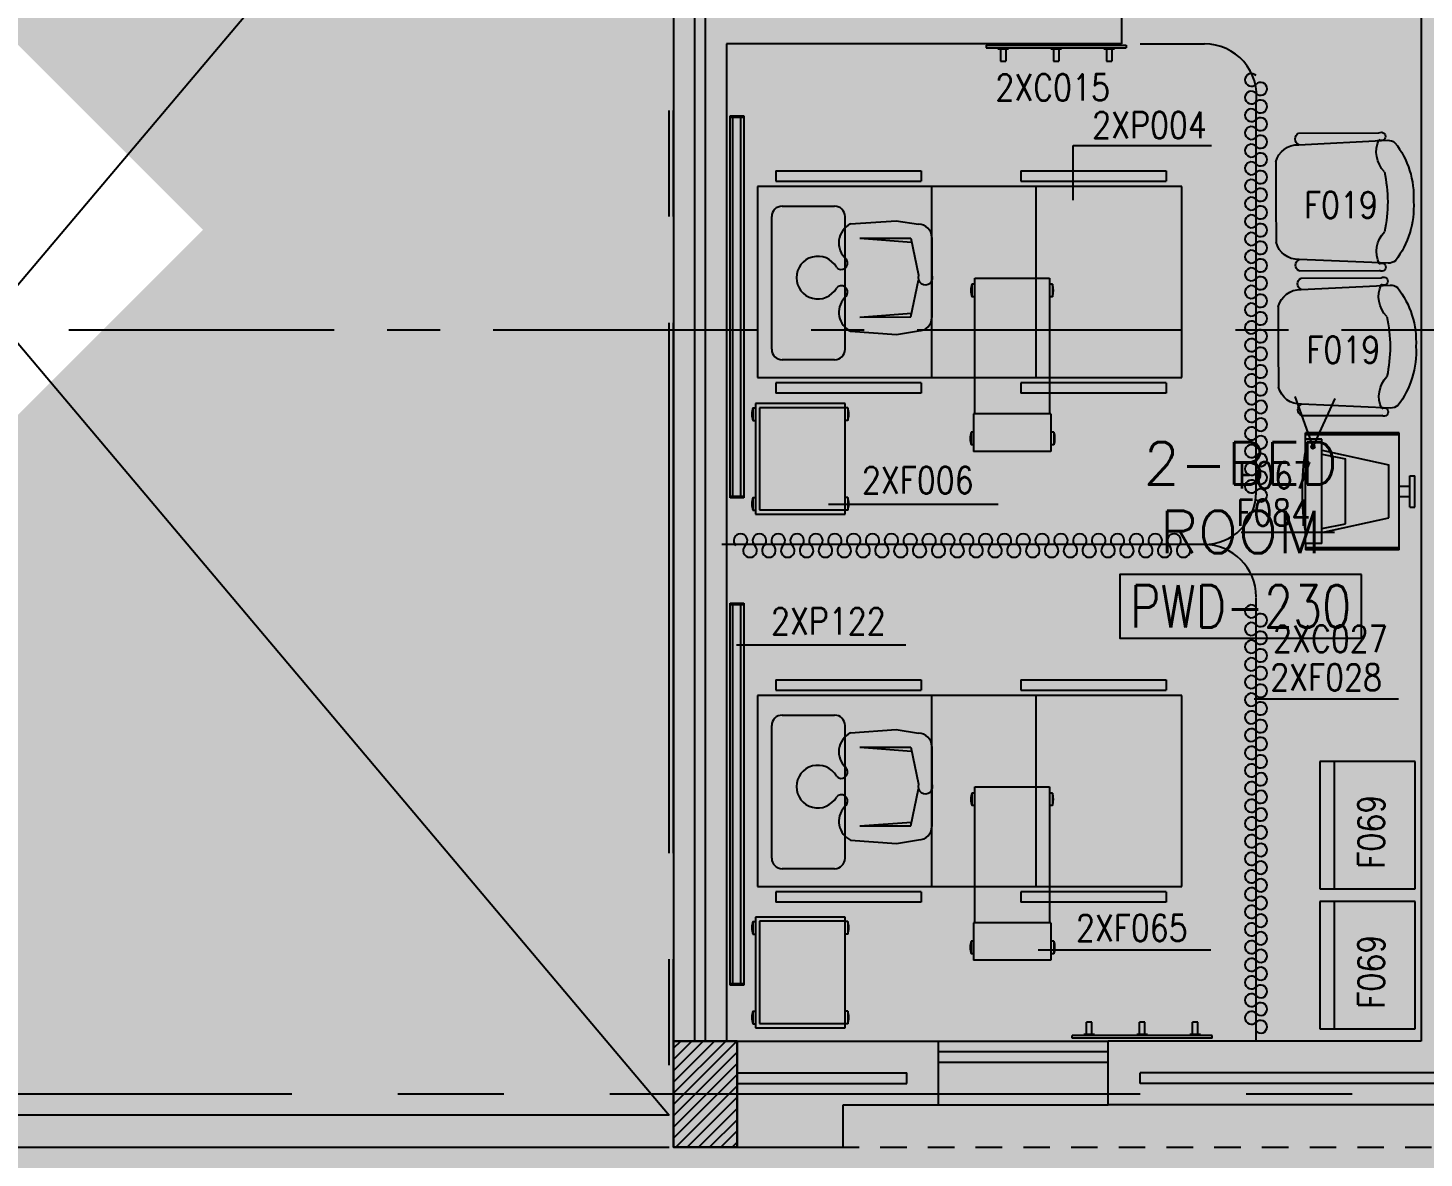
# Model space of a CAD drawing. Extents: x 88852.7 to 88945.7, y 39921.6 to 40001.1.
# Drawn here: x 88899.77 to 88906.35, y 39928.18 to 39933.5 of the extents above; entities that cross this region are included whole.
import ezdxf
from ezdxf.enums import TextEntityAlignment as Align

# ---------------------------------------------------------------- set-up
doc = ezdxf.new("R2010")
doc.units = 0
doc.header["$MEASUREMENT"] = 0
doc.header["$PDMODE"] = 34
for name, pattern in [('CENTER', [2, 1.25, -0.25, 0.25, -0.25]), ('CENTERX2', [4, 2.5, -0.5, 0.5, -0.5]), ('HIDDEN2', [0.1875, 0.125, -0.0625])]:
    doc.linetypes.add(name, pattern=pattern)
doc.layers.get('0').update_dxf_attribs({"linetype": 'CONTINUOUS'})
doc.layers.get('DEFPOINTS').update_dxf_attribs({"linetype": 'CONTINUOUS'})
for name, color, linetype in [('A-TEXT', 7, 'CONTINUOUS'), ('AX-DIM', 4, 'CONTINUOUS'), ('AXES', 11, 'CENTERX2'), ('AXES1', 11, 'CENTER'), ('COL', 2, 'CONTINUOUS'), ('HAT', 8, 'CONTINUOUS'), ('HIDDEN', 9, 'HIDDEN2'), ('INSUL', 4, 'CONTINUOUS'), ('MEDICAL', 4, 'CONTINUOUS'), ('NON-MEDICAL', 4, 'CONTINUOUS'), ('RM-BOX', 4, 'CONTINUOUS'), ('RM-NAME', 2, 'CONTINUOUS'), ('RM-NO', 2, 'CONTINUOUS'), ('ROOF', 7, 'CONTINUOUS'), ('SHAFT', 4, 'CONTINUOUS'), ('WALL', 4, 'CONTINUOUS'), ('WIN', 3, 'CONTINUOUS')]:
    doc.layers.add(name, color=color, linetype=linetype)
doc.styles.add('ROMANS', font='ROMANS.shx', dxfattribs={"width": 0.6})
doc.dimstyles.new('DIM-OUT', dxfattribs={"dimscale": 0, "dimtxt": 0.24, "dimasz": 0.08, "dimexe": 0.02, "dimexo": 0.02, "dimgap": 0.05, "dimtad": 1, "dimdec": 0, "dimlfac": 1000, "dimzin": 0, "dimdsep": 46, "dimtxsty": 'ROMANS', "dimblk1": 'ARCHTICK', "dimblk2": 'ARCHTICK', "dimsah": 1, "dimcen": 0.01, "dimdle": 0.08, "dimclrd": 4, "dimclre": 4, "dimclrt": 2, "dimadec": 0, "dimazin": 0, "dimtp": 2, "dimtm": 2, "dimtfac": 0.114286, "dimtdec": 0, "dimtix": 1, "dimtmove": 2, "dimatfit": 3, "dimldrblk": 'ARCHTICK', "dimfxl": 0, "dimtolj": 1, "dimtzin": 0, "dimarcsym": 0})

# ---------------------------------------------------------------- blocks, each defined once
blk = doc.blocks.new('_ARCHTICK')
at = {"color": 0, "linetype": 'ByBlock', "const_width": 0.15}
blk.add_lwpolyline([(-0.5, -0.5), (0.5, 0.5)], dxfattribs=at)
blk = doc.blocks.new('*D596')
at = {"layer": 'AX-DIM', "color": 4, "lineweight": -2}
for p, q in [((88944.3103, 39928.3096), (88944.3103, 39922.9246)), ((88943.6303, 39928.2296), (88944.3303, 39928.2296)), ((88903.5404, 39923.0046), (88944.3303, 39923.0046))]:
    blk.add_line(p, q, dxfattribs=at)
at = {"layer": 'DEFPOINTS', "color": 0}
for p in [(88943.6103, 39928.2296), (88903.5204, 39923.0046), (88944.3103, 39923.0046)]:
    blk.add_point(p, dxfattribs=at)
at = {"layer": 'AX-DIM', "color": 4, "lineweight": -2, "xscale": 0.08, "yscale": 0.08, "zscale": 0.08}
for p, rotation in [((88944.3103, 39928.2296), 90), ((88944.3103, 39923.0046), 270)]:
    blk.add_blockref('_ARCHTICK', p, dxfattribs=dict(at, rotation=rotation))
at = {"layer": 'AX-DIM', "color": 2, "insert": (88944.1403, 39925.6171), "char_height": 0.24, "attachment_point": 5, "rotation": 90, "style": 'ROMANS'}
blk.add_mtext('\\A1;5225', dxfattribs=at)
blk = doc.blocks.new('RM1')
at = {"layer": 'RM-BOX'}
blk.add_lwpolyline([(569.9, -200), (-569.9, -200), (-569.9, -500), (569.9, -500)], close=True, dxfattribs=at)
at = {"layer": 'RM-NAME', "style": 'ROMANS'}
for tag, p in [('ROOMNAME1', (0, 323.8)), ('ROOMNAME2', (0, 0))]:
    blk.add_attdef(tag, text='', height=200, dxfattribs=at).set_placement(p, align=Align.MIDDLE)
at = {"layer": 'RM-NO', "style": 'ROMANS', "width": 0.8}
blk.add_attdef('ROOMNO', text='', height=200, dxfattribs=at).set_placement((0, -350), align=Align.MIDDLE)
blk = doc.blocks.new('C-300')
at = {"layer": 'HAT', "linetype": 'ByBlock', "ltscale": 0.3}
h = blk.add_hatch(dxfattribs=at)
h.set_pattern_fill('ANSI31', color=8, scale=300, style=0)
h.set_pattern_definition([(45, (-258496.182, -82361.005), (-26.5165043, 26.5165043), [])])
h.paths.add_polyline_path([(300, 500), (0, 500), (0, 250), (300, 250)])
h.paths.add_polyline_path([(300, 250), (0, 250), (0, 0), (300, 0)])
at = {"layer": 'COL'}
blk.add_lwpolyline([(0, 500), (300, 500), (300, 0), (0, 0)], close=True, dxfattribs=at)

msp = doc.modelspace()

# ---------------------------------------------------------------- linework, layer by layer
at = {"layer": 'AXES'}
for p, q in [((88902.7903, 39921.6153), (88902.7903, 40000.0779)), ((88902.8103, 39921.6153), (88902.8103, 40000.0779)), ((88945.0103, 39928.4796), (88876.9703, 39928.4796))]:
    msp.add_line(p, q, dxfattribs=at)
at = {"layer": 'AXES1'}
for q in [(88874.5703, 39932.0796), (88892.9203, 39932.0796), (88892.9203, 39932.0796)]:
    msp.add_line((88935.2103, 39932.0796), q, dxfattribs=at)
at = {"layer": 'HIDDEN'}
msp.add_line((88903.1103, 39928.2296), (88934.9603, 39928.2296), dxfattribs=at)
at = {"layer": 'INSUL'}
for p, q in [((88902.9103, 39935.3296), (88902.9103, 39928.7296)), ((88902.9603, 39935.3296), (88902.9603, 39928.7296)), ((88903.1103, 39928.5796), (88903.9103, 39928.5796)), ((88903.9103, 39928.5296), (88903.9103, 39928.5796)), ((88905.0103, 39928.5296), (88905.0103, 39928.5796)), ((88907.8603, 39928.5796), (88905.0103, 39928.5796)), ((88903.1103, 39928.5296), (88903.9103, 39928.5296)), ((88907.8603, 39928.5296), (88905.0103, 39928.5296))]:
    msp.add_line(p, q, dxfattribs=at)
at = {"layer": 'MEDICAL'}
for p, q in [((88905.0103, 39933.4296), (88905.3142, 39933.4296)), ((88905.5581, 39931.3157), (88905.5581, 39933.1509)), ((88903.0785, 39933.0907), (88903.1415, 39933.0907)), ((88903.0785, 39931.2903), (88903.0785, 39933.0907)), ((88903.0785, 39933.0845), (88903.1415, 39933.0845)), ((88903.09, 39931.2965), (88903.09, 39933.0845)), ((88903.1269, 39933.0845), (88903.1269, 39931.2965)), ((88903.1415, 39933.0907), (88903.1415, 39931.2903)), ((88903.2927, 39932.8309), (88903.2927, 39932.7817)), ((88903.2927, 39932.8309), (88903.9785, 39932.8309)), ((88903.9785, 39932.8309), (88903.9785, 39932.7817)), ((88904.4485, 39932.8309), (88904.4485, 39932.7817)), ((88904.4485, 39932.8309), (88905.1343, 39932.8309)), ((88905.1343, 39932.8309), (88905.1343, 39932.7817)), ((88903.2068, 39932.7567), (88903.2068, 39931.8567)), ((88905.2068, 39932.7567), (88903.2068, 39932.7567)), ((88903.2927, 39932.7817), (88903.9785, 39932.7817)), ((88904.0272, 39932.7567), (88904.0272, 39931.8567)), ((88904.4485, 39932.7817), (88905.1343, 39932.7817)), ((88904.5193, 39932.7567), (88904.5193, 39931.8567)), ((88905.2068, 39931.8567), (88905.2068, 39932.7567)), ((88903.3229, 39932.6644), (88903.5703, 39932.6644)), ((88903.2737, 39931.9899), (88903.2737, 39932.6152)), ((88903.6195, 39931.9899), (88903.6195, 39932.6152)), ((88904.2321, 39932.297), (88904.2177, 39932.297)), ((88904.2177, 39932.297), (88904.2177, 39932.2379)), ((88904.2321, 39932.3258), (88904.5839, 39932.3258)), ((88904.2321, 39931.686), (88904.2321, 39932.3258)), ((88904.5839, 39932.3258), (88904.5839, 39931.686)), ((88904.5969, 39932.297), (88904.5839, 39932.297)), ((88904.5969, 39932.297), (88904.5969, 39932.2379)), ((88904.2321, 39932.2379), (88904.2177, 39932.2379)), ((88904.5969, 39932.2379), (88904.5839, 39932.2379)), ((88903.5703, 39931.9407), (88903.3229, 39931.9407)), ((88903.2068, 39931.8567), (88905.2068, 39931.8567)), ((88903.9785, 39931.8317), (88903.2927, 39931.8317)), ((88903.2927, 39931.8317), (88903.2927, 39931.7825)), ((88903.9785, 39931.8317), (88903.9785, 39931.7825)), ((88905.1343, 39931.8317), (88904.4485, 39931.8317)), ((88904.4485, 39931.8317), (88904.4485, 39931.7825)), ((88905.1343, 39931.8317), (88905.1343, 39931.7825)), ((88903.9785, 39931.7825), (88903.2927, 39931.7825)), ((88905.1343, 39931.7825), (88904.4485, 39931.7825)), ((88905.8262, 39931.53), (88905.7414, 39931.7668)), ((88905.8262, 39931.53), (88905.9309, 39931.7587)), ((88903.1848, 39931.7135), (88903.1848, 39931.6544)), ((88903.1848, 39931.7135), (88903.197, 39931.7135)), ((88903.197, 39931.7345), (88903.197, 39931.2129)), ((88903.6202, 39931.7345), (88903.197, 39931.7345)), ((88903.2166, 39931.7148), (88903.2166, 39931.2326)), ((88903.6202, 39931.7148), (88903.2166, 39931.7148)), ((88903.6202, 39931.2129), (88903.6202, 39931.7345)), ((88903.6323, 39931.7135), (88903.6202, 39931.7135)), ((88903.6323, 39931.7135), (88903.6323, 39931.6544)), ((88904.5901, 39931.686), (88904.2259, 39931.686)), ((88904.2259, 39931.686), (88904.2259, 39931.5088)), ((88904.5901, 39931.686), (88904.5901, 39931.5088)), ((88903.1848, 39931.6544), (88903.197, 39931.6544)), ((88903.6323, 39931.6544), (88903.6202, 39931.6544)), ((88904.2259, 39931.5989), (88904.214, 39931.5989)), ((88904.214, 39931.5989), (88904.214, 39931.5399)), ((88904.6043, 39931.5989), (88904.5901, 39931.5989)), ((88904.6043, 39931.5989), (88904.6043, 39931.5399)), ((88906.2328, 39931.5961), (88905.7899, 39931.5961)), ((88905.7899, 39931.5665), (88905.7899, 39931.5961)), ((88906.2328, 39931.5862), (88905.7899, 39931.5862)), ((88905.8672, 39931.5665), (88905.7899, 39931.5665)), ((88905.7899, 39931.0744), (88905.7899, 39931.5665)), ((88905.8672, 39931.0744), (88905.8672, 39931.5665)), ((88906.2328, 39931.0449), (88906.2328, 39931.5961)), ((88904.2259, 39931.5399), (88904.214, 39931.5399)), ((88904.5901, 39931.5088), (88904.2259, 39931.5088)), ((88904.6043, 39931.5399), (88904.5901, 39931.5399)), ((88905.8672, 39931.5138), (88906.1836, 39931.4452)), ((88905.8672, 39931.4952), (88905.9798, 39931.4732)), ((88905.9798, 39931.1677), (88905.9798, 39931.4732)), ((88906.1836, 39931.1957), (88906.1836, 39931.4452)), ((88906.2328, 39931.3451), (88906.282, 39931.3451)), ((88906.282, 39931.3943), (88906.3065, 39931.3943)), ((88906.282, 39931.2466), (88906.282, 39931.3943)), ((88906.3065, 39931.2466), (88906.3065, 39931.3943)), ((88903.1415, 39931.2965), (88903.0785, 39931.2965)), ((88903.1415, 39931.2903), (88903.0785, 39931.2903)), ((88903.1848, 39931.2908), (88903.1848, 39931.2317)), ((88903.1848, 39931.2908), (88903.197, 39931.2908)), ((88903.6323, 39931.2908), (88903.6202, 39931.2908)), ((88903.6323, 39931.2908), (88903.6323, 39931.2317)), ((88906.2328, 39931.2959), (88906.282, 39931.2959)), ((88903.1848, 39931.2317), (88903.197, 39931.2317)), ((88903.197, 39931.2129), (88903.6202, 39931.2129)), ((88903.2166, 39931.2326), (88903.6202, 39931.2326)), ((88903.6323, 39931.2317), (88903.6202, 39931.2317)), ((88906.282, 39931.2466), (88906.3065, 39931.2466)), ((88905.8672, 39931.1271), (88906.1836, 39931.1957)), ((88905.8672, 39931.1458), (88905.9798, 39931.1677)), ((88905.312, 39931.0696), (88903.0385, 39931.0696)), ((88905.7899, 39931.0744), (88905.7899, 39931.0449)), ((88905.8672, 39931.0744), (88905.7899, 39931.0744)), ((88906.2328, 39931.0547), (88905.7899, 39931.0547)), ((88906.2328, 39931.0449), (88905.7899, 39931.0449)), ((88905.5581, 39928.7299), (88905.5581, 39930.8205)), ((88903.0785, 39928.9931), (88903.0785, 39930.7935)), ((88903.0785, 39930.7935), (88903.1415, 39930.7935)), ((88903.0785, 39930.7873), (88903.1415, 39930.7873)), ((88903.09, 39928.9993), (88903.09, 39930.7873)), ((88903.1269, 39930.7873), (88903.1269, 39928.9993)), ((88903.1415, 39930.7935), (88903.1415, 39928.9931)), ((88903.2927, 39930.4321), (88903.2927, 39930.3829)), ((88903.2927, 39930.4321), (88903.9785, 39930.4321)), ((88903.9785, 39930.4321), (88903.9785, 39930.3829)), ((88904.4485, 39930.4321), (88904.4485, 39930.3829)), ((88904.4485, 39930.4321), (88905.1343, 39930.4321)), ((88905.1343, 39930.4321), (88905.1343, 39930.3829)), ((88903.2068, 39930.3579), (88903.2068, 39929.4579)), ((88905.2068, 39930.3579), (88903.2068, 39930.3579)), ((88903.2927, 39930.3829), (88903.9785, 39930.3829)), ((88904.0272, 39930.3579), (88904.0272, 39929.4579)), ((88904.4485, 39930.3829), (88905.1343, 39930.3829)), ((88904.5193, 39930.3579), (88904.5193, 39929.4579)), ((88905.2068, 39929.4579), (88905.2068, 39930.3579)), ((88903.3229, 39930.2656), (88903.5703, 39930.2656)), ((88903.2737, 39929.5911), (88903.2737, 39930.2164)), ((88903.6195, 39929.5911), (88903.6195, 39930.2164)), ((88904.2321, 39929.8981), (88904.2177, 39929.8981)), ((88904.2177, 39929.8981), (88904.2177, 39929.8391)), ((88904.2321, 39929.2872), (88904.2321, 39929.927)), ((88904.2321, 39929.927), (88904.5839, 39929.927)), ((88904.5839, 39929.927), (88904.5839, 39929.2872)), ((88904.5969, 39929.8981), (88904.5839, 39929.8981)), ((88904.5969, 39929.8981), (88904.5969, 39929.8391)), ((88904.2321, 39929.8391), (88904.2177, 39929.8391)), ((88904.5969, 39929.8391), (88904.5839, 39929.8391)), ((88903.5703, 39929.5419), (88903.3229, 39929.5419)), ((88903.2068, 39929.4579), (88905.2068, 39929.4579)), ((88903.2927, 39929.4329), (88903.2927, 39929.3837)), ((88903.9785, 39929.4329), (88903.2927, 39929.4329)), ((88903.9785, 39929.3837), (88903.2927, 39929.3837)), ((88903.9785, 39929.4329), (88903.9785, 39929.3837)), ((88905.1343, 39929.4329), (88904.4485, 39929.4329)), ((88904.4485, 39929.4329), (88904.4485, 39929.3837)), ((88905.1343, 39929.3837), (88904.4485, 39929.3837)), ((88905.1343, 39929.4329), (88905.1343, 39929.3837)), ((88903.6202, 39929.3141), (88903.197, 39929.3141)), ((88903.197, 39929.3141), (88903.197, 39928.7924)), ((88903.6202, 39928.7924), (88903.6202, 39929.3141)), ((88903.1848, 39929.293), (88903.1848, 39929.234)), ((88903.1848, 39929.293), (88903.197, 39929.293)), ((88903.2166, 39929.2944), (88903.2166, 39928.8121)), ((88903.6202, 39929.2944), (88903.2166, 39929.2944)), ((88903.6323, 39929.293), (88903.6202, 39929.293)), ((88903.6323, 39929.293), (88903.6323, 39929.234)), ((88904.5901, 39929.2872), (88904.2259, 39929.2872)), ((88904.2259, 39929.2872), (88904.2259, 39929.11)), ((88904.5901, 39929.2872), (88904.5901, 39929.11)), ((88903.1848, 39929.234), (88903.197, 39929.234)), ((88903.6323, 39929.234), (88903.6202, 39929.234)), ((88904.2259, 39929.2001), (88904.214, 39929.2001)), ((88904.214, 39929.2001), (88904.214, 39929.141)), ((88904.6043, 39929.2001), (88904.5901, 39929.2001)), ((88904.6043, 39929.2001), (88904.6043, 39929.141)), ((88904.2259, 39929.141), (88904.214, 39929.141)), ((88904.5901, 39929.11), (88904.2259, 39929.11)), ((88904.6043, 39929.141), (88904.5901, 39929.141)), ((88903.1415, 39928.9993), (88903.0785, 39928.9993)), ((88903.1415, 39928.9931), (88903.0785, 39928.9931)), ((88903.1848, 39928.8703), (88903.1848, 39928.8113)), ((88903.1848, 39928.8703), (88903.197, 39928.8703)), ((88903.6323, 39928.8703), (88903.6202, 39928.8703)), ((88903.6323, 39928.8703), (88903.6323, 39928.8113)), ((88903.1848, 39928.8113), (88903.197, 39928.8113)), ((88903.197, 39928.7924), (88903.6202, 39928.7924)), ((88903.2166, 39928.8121), (88903.6202, 39928.8121)), ((88903.6323, 39928.8113), (88903.6202, 39928.8113))]:
    msp.add_line(p, q, dxfattribs=at)
at = {"layer": 'MEDICAL', "const_width": 0.000738}
for points in [[(88905.7414, 39931.7442, -1), (88905.7414, 39931.745, -1)], [(88905.9309, 39931.7357, -1), (88905.9309, 39931.7365, -1)]]:
    msp.add_lwpolyline(points, format="xyb", close=True, dxfattribs=at)
at = {"layer": 'MEDICAL'}
for radius in [0.00868, 0.00533]:
    msp.add_circle((88905.8257, 39931.5296), radius, dxfattribs=at)
for centre, radius, start, end in [((88905.3142, 39933.1835), 0.2461, 352.38247, 90), ((88903.3229, 39932.6152), 0.0492, 90, 180), ((88903.5703, 39932.6152), 0.0492, 0, 90), ((88904.3038, 39932.2674), 0.091, 161.07536, 198.92464), ((88904.5107, 39932.2674), 0.091, 341.07536, 18.92464), ((88903.3229, 39931.9899), 0.0492, 180, 270), ((88903.5703, 39931.9899), 0.0492, 270, 0), ((88903.2709, 39931.6839), 0.091, 161.07536, 198.92464), ((88903.5462, 39931.6839), 0.091, 341.07536, 18.92464), ((88904.3001, 39931.5694), 0.091, 161.07536, 198.92464), ((88904.5182, 39931.5694), 0.091, 341.07536, 18.92464), ((88906.9599, 39931.3205), 1.1858, 170.61528, 189.38472), ((88903.2709, 39931.2612), 0.091, 161.07536, 198.92464), ((88903.5462, 39931.2612), 0.091, 341.07536, 18.92464), ((88905.312, 39931.3157), 0.2461, 270, 0.00129), ((88905.312, 39930.8235), 0.2461, 0, 90), ((88903.3229, 39930.2164), 0.0492, 90, 180), ((88903.5703, 39930.2164), 0.0492, 0, 90), ((88904.3038, 39929.8686), 0.091, 161.07536, 198.92464), ((88904.5107, 39929.8686), 0.091, 341.07536, 18.92464), ((88903.3229, 39929.5911), 0.0492, 180, 270), ((88903.5703, 39929.5911), 0.0492, 270, 0), ((88903.2709, 39929.2635), 0.091, 161.07536, 198.92464), ((88903.5462, 39929.2635), 0.091, 341.07536, 18.92464), ((88904.3001, 39929.1706), 0.091, 161.07536, 198.92464), ((88904.5182, 39929.1706), 0.091, 341.07536, 18.92464), ((88903.2709, 39928.8408), 0.091, 161.07536, 198.92464), ((88903.5462, 39928.8408), 0.091, 341.07536, 18.92464)]:
    msp.add_arc(centre, radius, start, end, dxfattribs=at)
at = {"layer": 'MEDICAL', "color": 15}
for centre, radius, start, end in [((88905.5354, 39933.2595), 0.0302, 43.56836, 316.43164), ((88905.5354, 39933.1762), 0.0302, 43.56836, 316.43164), ((88905.5792, 39933.2179), 0.0302, 223.56836, 136.43164), ((88905.5354, 39933.0929), 0.0302, 43.56836, 316.43164), ((88905.5792, 39933.1346), 0.0302, 223.56836, 136.43164), ((88905.5792, 39933.0513), 0.0302, 223.56836, 136.43164), ((88905.5354, 39933.0096), 0.0302, 43.56836, 316.43164), ((88905.5792, 39932.9679), 0.0302, 223.56836, 136.43164), ((88905.5354, 39932.9263), 0.0302, 43.56836, 316.43164), ((88905.5354, 39932.843), 0.0302, 43.56836, 316.43164), ((88905.5792, 39932.8846), 0.0302, 223.56836, 136.43164), ((88905.5792, 39932.8013), 0.0302, 223.56836, 136.43164), ((88905.5354, 39932.7597), 0.0302, 43.56836, 316.43164), ((88905.5792, 39932.718), 0.0302, 223.56836, 136.43164), ((88905.5354, 39932.6763), 0.0302, 43.56836, 316.43164), ((88905.5792, 39932.6347), 0.0302, 223.56836, 136.43164), ((88905.5354, 39932.593), 0.0302, 43.56836, 316.43164), ((88905.5354, 39932.5097), 0.0302, 43.56836, 316.43164), ((88905.5792, 39932.5514), 0.0302, 223.56836, 136.43164), ((88905.5792, 39932.4681), 0.0302, 223.56836, 136.43164), ((88905.5354, 39932.4264), 0.0302, 43.56836, 316.43164), ((88905.5792, 39932.3847), 0.0302, 223.56836, 136.43164), ((88905.5354, 39932.3431), 0.0302, 43.56836, 316.43164), ((88905.5792, 39932.3014), 0.0302, 223.56836, 136.43164), ((88905.5354, 39932.2598), 0.0302, 43.56836, 316.43164), ((88905.5354, 39932.1765), 0.0302, 43.56836, 316.43164), ((88905.5792, 39932.2181), 0.0302, 223.56836, 136.43164), ((88905.5792, 39932.1348), 0.0302, 223.56836, 136.43164), ((88905.5354, 39932.0931), 0.0302, 43.56836, 316.43164), ((88905.5792, 39932.0515), 0.0302, 223.56836, 136.43164), ((88905.5354, 39932.0098), 0.0302, 43.56836, 316.43164), ((88905.5354, 39931.9265), 0.0302, 43.56836, 316.43164), ((88905.5792, 39931.9682), 0.0302, 223.56836, 136.43164), ((88905.5354, 39931.8432), 0.0302, 43.56836, 316.43164), ((88905.5792, 39931.8849), 0.0302, 223.56836, 136.43164), ((88905.5792, 39931.8016), 0.0302, 223.56836, 136.43164), ((88905.5354, 39931.7599), 0.0302, 43.56836, 316.43164), ((88905.5792, 39931.7182), 0.0302, 223.56836, 136.43164), ((88905.5354, 39931.6766), 0.0302, 43.56836, 316.43164), ((88905.5354, 39931.5933), 0.0302, 43.56836, 316.43164), ((88905.5792, 39931.6349), 0.0302, 223.56836, 136.43164), ((88905.5792, 39931.5516), 0.0302, 223.56836, 136.43164), ((88905.5354, 39931.51), 0.0302, 43.56836, 316.43164), ((88905.5792, 39931.4683), 0.0302, 223.56836, 136.43164), ((88905.5354, 39931.4266), 0.0302, 43.56836, 316.43164), ((88905.5792, 39931.385), 0.0302, 223.56836, 136.43164), ((88905.5354, 39931.3433), 0.0302, 43.56836, 316.43164), ((88905.5792, 39931.3017), 0.0302, 223.56836, 136.43164), ((88903.1269, 39931.0884), 0.0322, 313.56836, 226.43164), ((88903.2157, 39931.0884), 0.0322, 313.56836, 226.43164), ((88903.3046, 39931.0884), 0.0322, 313.56836, 226.43164), ((88903.3935, 39931.0884), 0.0322, 313.56836, 226.43164), ((88903.4823, 39931.0884), 0.0322, 313.56836, 226.43164), ((88903.5712, 39931.0884), 0.0322, 313.56836, 226.43164), ((88903.6601, 39931.0884), 0.0322, 313.56836, 226.43164), ((88903.7489, 39931.0884), 0.0322, 313.56836, 226.43164), ((88903.8378, 39931.0884), 0.0322, 313.56836, 226.43164), ((88903.9267, 39931.0884), 0.0322, 313.56836, 226.43164), ((88904.0155, 39931.0884), 0.0322, 313.56836, 226.43164), ((88904.1044, 39931.0884), 0.0322, 313.56836, 226.43164), ((88904.1933, 39931.0884), 0.0322, 313.56836, 226.43164), ((88904.2821, 39931.0884), 0.0322, 313.56836, 226.43164), ((88904.371, 39931.0884), 0.0322, 313.56836, 226.43164), ((88904.4599, 39931.0884), 0.0322, 313.56836, 226.43164), ((88904.5487, 39931.0884), 0.0322, 313.56836, 226.43164), ((88904.6376, 39931.0884), 0.0322, 313.56836, 226.43164), ((88904.7265, 39931.0884), 0.0322, 313.56836, 226.43164), ((88904.8153, 39931.0884), 0.0322, 313.56836, 226.43164), ((88904.9042, 39931.0884), 0.0322, 313.56836, 226.43164), ((88904.9931, 39931.0884), 0.0322, 313.56836, 226.43164), ((88905.0819, 39931.0884), 0.0322, 313.56836, 226.43164), ((88905.1708, 39931.0884), 0.0322, 313.56836, 226.43164), ((88903.1713, 39931.0417), 0.0322, 133.56836, 46.43164), ((88903.2602, 39931.0417), 0.0322, 133.56836, 46.43164), ((88903.349, 39931.0417), 0.0322, 133.56836, 46.43164), ((88903.4379, 39931.0417), 0.0322, 133.56836, 46.43164), ((88903.5268, 39931.0417), 0.0322, 133.56836, 46.43164), ((88903.6156, 39931.0417), 0.0322, 133.56836, 46.43164), ((88903.7045, 39931.0417), 0.0322, 133.56836, 46.43164), ((88903.7934, 39931.0417), 0.0322, 133.56836, 46.43164), ((88903.8822, 39931.0417), 0.0322, 133.56836, 46.43164), ((88903.9711, 39931.0417), 0.0322, 133.56836, 46.43164), ((88904.06, 39931.0417), 0.0322, 133.56836, 46.43164), ((88904.1488, 39931.0417), 0.0322, 133.56836, 46.43164), ((88904.2377, 39931.0417), 0.0322, 133.56836, 46.43164), ((88904.3266, 39931.0417), 0.0322, 133.56836, 46.43164), ((88904.4154, 39931.0417), 0.0322, 133.56836, 46.43164), ((88904.5043, 39931.0417), 0.0322, 133.56836, 46.43164), ((88904.5932, 39931.0417), 0.0322, 133.56836, 46.43164), ((88904.682, 39931.0417), 0.0322, 133.56836, 46.43164), ((88904.7709, 39931.0417), 0.0322, 133.56836, 46.43164), ((88904.8598, 39931.0417), 0.0322, 133.56836, 46.43164), ((88904.9486, 39931.0417), 0.0322, 133.56836, 46.43164), ((88905.0375, 39931.0417), 0.0322, 133.56836, 46.43164), ((88905.1264, 39931.0417), 0.0322, 133.56836, 46.43164), ((88905.2152, 39931.0417), 0.0322, 133.56836, 46.43164), ((88905.5354, 39930.7549), 0.0302, 43.56836, 316.43164), ((88905.5354, 39930.6715), 0.0302, 43.56836, 316.43164), ((88905.5792, 39930.7132), 0.0302, 223.56836, 136.43164), ((88905.5792, 39930.6299), 0.0302, 223.56836, 136.43164), ((88905.5354, 39930.5882), 0.0302, 43.56836, 316.43164), ((88905.5792, 39930.5466), 0.0302, 223.56836, 136.43164), ((88905.5354, 39930.5049), 0.0302, 43.56836, 316.43164), ((88905.5792, 39930.4633), 0.0302, 223.56836, 136.43164), ((88905.5354, 39930.4216), 0.0302, 43.56836, 316.43164), ((88905.5354, 39930.3383), 0.0302, 43.56836, 316.43164), ((88905.5792, 39930.3799), 0.0302, 223.56836, 136.43164), ((88905.5792, 39930.2966), 0.0302, 223.56836, 136.43164), ((88905.5354, 39930.255), 0.0302, 43.56836, 316.43164), ((88905.5792, 39930.2133), 0.0302, 223.56836, 136.43164), ((88905.5354, 39930.1717), 0.0302, 43.56836, 316.43164), ((88905.5792, 39930.13), 0.0302, 223.56836, 136.43164), ((88905.5354, 39930.0883), 0.0302, 43.56836, 316.43164), ((88905.5354, 39930.005), 0.0302, 43.56836, 316.43164), ((88905.5792, 39930.0467), 0.0302, 223.56836, 136.43164), ((88905.5792, 39929.9634), 0.0302, 223.56836, 136.43164), ((88905.5354, 39929.9217), 0.0302, 43.56836, 316.43164), ((88905.5792, 39929.8801), 0.0302, 223.56836, 136.43164), ((88905.5354, 39929.8384), 0.0302, 43.56836, 316.43164), ((88905.5354, 39929.7551), 0.0302, 43.56836, 316.43164), ((88905.5792, 39929.7968), 0.0302, 223.56836, 136.43164), ((88905.5354, 39929.6718), 0.0302, 43.56836, 316.43164), ((88905.5792, 39929.7134), 0.0302, 223.56836, 136.43164), ((88905.5792, 39929.6301), 0.0302, 223.56836, 136.43164), ((88905.5354, 39929.5885), 0.0302, 43.56836, 316.43164), ((88905.5792, 39929.5468), 0.0302, 223.56836, 136.43164), ((88905.5354, 39929.5052), 0.0302, 43.56836, 316.43164), ((88905.5354, 39929.4218), 0.0302, 43.56836, 316.43164), ((88905.5792, 39929.4635), 0.0302, 223.56836, 136.43164), ((88905.5792, 39929.3802), 0.0302, 223.56836, 136.43164), ((88905.5354, 39929.3385), 0.0302, 43.56836, 316.43164), ((88905.5792, 39929.2969), 0.0302, 223.56836, 136.43164), ((88905.5354, 39929.2552), 0.0302, 43.56836, 316.43164), ((88905.5792, 39929.2136), 0.0302, 223.56836, 136.43164), ((88905.5354, 39929.1719), 0.0302, 43.56836, 316.43164), ((88905.5354, 39929.0886), 0.0302, 43.56836, 316.43164), ((88905.5792, 39929.1302), 0.0302, 223.56836, 136.43164), ((88905.5792, 39929.0469), 0.0302, 223.56836, 136.43164), ((88905.5354, 39929.0053), 0.0302, 43.56836, 316.43164), ((88905.5792, 39928.9636), 0.0302, 223.56836, 136.43164), ((88905.5354, 39928.922), 0.0302, 43.56836, 316.43164), ((88905.5792, 39928.8803), 0.0302, 223.56836, 136.43164), ((88905.5354, 39928.8386), 0.0302, 43.56836, 316.43164), ((88905.5792, 39928.797), 0.0302, 223.56836, 136.43164)]:
    msp.add_arc(centre, radius, start, end, dxfattribs=at)
at = {"layer": 'NON-MEDICAL'}
for p, q in [((88904.2843, 39933.4239), (88904.9447, 39933.4239)), ((88904.2843, 39933.4239), (88904.2843, 39933.4112)), ((88904.2843, 39933.4112), (88904.9447, 39933.4112)), ((88904.3395, 39933.4112), (88904.3395, 39933.4062)), ((88904.3395, 39933.4062), (88904.3895, 39933.4062)), ((88904.3518, 39933.4062), (88904.3518, 39933.3477)), ((88904.3772, 39933.4062), (88904.3772, 39933.3477)), ((88904.3895, 39933.4112), (88904.3895, 39933.4062)), ((88904.5895, 39933.4112), (88904.5895, 39933.4062)), ((88904.5895, 39933.4062), (88904.6395, 39933.4062)), ((88904.6018, 39933.4062), (88904.6018, 39933.3477)), ((88904.6272, 39933.4062), (88904.6272, 39933.3477)), ((88904.6395, 39933.4112), (88904.6395, 39933.4062)), ((88904.8395, 39933.4112), (88904.8395, 39933.4062)), ((88904.8395, 39933.4062), (88904.8895, 39933.4062)), ((88904.8518, 39933.4062), (88904.8518, 39933.3477)), ((88904.8772, 39933.4062), (88904.8772, 39933.3477)), ((88904.8895, 39933.4112), (88904.8895, 39933.4062)), ((88904.9447, 39933.4239), (88904.9447, 39933.4112)), ((88904.3518, 39933.3477), (88904.3772, 39933.3477)), ((88904.6018, 39933.3477), (88904.6272, 39933.3477)), ((88904.8518, 39933.3477), (88904.8772, 39933.3477)), ((88903.6452, 39932.5806), (88903.8608, 39932.5961)), ((88903.8608, 39932.5961), (88903.9656, 39932.5795)), ((88903.6893, 39932.5135), (88903.9291, 39932.5137)), ((88903.6893, 39932.5135), (88903.933, 39932.4954)), ((88903.9291, 39932.5137), (88903.966, 39932.3394)), ((88904.0285, 39932.5168), (88904.0287, 39932.3429)), ((88903.9295, 39932.1424), (88903.9659, 39932.3165)), ((88904.0288, 39932.313), (88904.029, 39932.1396)), ((88903.6897, 39932.1421), (88903.9334, 39932.1607)), ((88903.6897, 39932.1421), (88903.9295, 39932.1424)), ((88903.6458, 39932.0749), (88903.8615, 39932.0599)), ((88903.8615, 39932.0599), (88903.9662, 39932.0767)), ((88903.6452, 39930.1818), (88903.8608, 39930.1973)), ((88903.8608, 39930.1973), (88903.9656, 39930.1807)), ((88903.6893, 39930.1146), (88903.9291, 39930.1149)), ((88903.6893, 39930.1146), (88903.933, 39930.0966)), ((88903.9291, 39930.1149), (88903.966, 39929.9406)), ((88904.0285, 39930.1179), (88904.0287, 39929.9441)), ((88906.3082, 39930.0474), (88905.8582, 39930.0474)), ((88905.8582, 39930.0474), (88905.8582, 39929.4474)), ((88905.9254, 39930.0474), (88905.9254, 39929.4474)), ((88906.3082, 39929.4474), (88906.3082, 39930.0474)), ((88903.9295, 39929.7436), (88903.9659, 39929.9177)), ((88904.0288, 39929.9142), (88904.029, 39929.7408)), ((88903.6897, 39929.7433), (88903.9334, 39929.7619)), ((88903.6897, 39929.7433), (88903.9295, 39929.7436)), ((88903.6458, 39929.6761), (88903.8615, 39929.6611)), ((88903.8615, 39929.6611), (88903.9662, 39929.6779)), ((88905.8582, 39929.4474), (88906.3082, 39929.4474)), ((88906.3082, 39929.3875), (88905.8582, 39929.3875)), ((88905.8582, 39929.3875), (88905.8582, 39928.7875)), ((88905.9254, 39929.3875), (88905.9254, 39928.7875)), ((88906.3082, 39928.7875), (88906.3082, 39929.3875)), ((88904.7833, 39928.819), (88904.7579, 39928.819)), ((88904.7579, 39928.7605), (88904.7579, 39928.819)), ((88904.7833, 39928.7605), (88904.7833, 39928.819)), ((88905.0333, 39928.819), (88905.0079, 39928.819)), ((88905.0079, 39928.7605), (88905.0079, 39928.819)), ((88905.0333, 39928.7605), (88905.0333, 39928.819)), ((88905.2579, 39928.7605), (88905.2579, 39928.819)), ((88905.2833, 39928.819), (88905.2579, 39928.819)), ((88905.2833, 39928.7605), (88905.2833, 39928.819)), ((88905.8582, 39928.7875), (88906.3082, 39928.7875)), ((88905.3508, 39928.7555), (88904.6904, 39928.7555)), ((88904.6904, 39928.7428), (88904.6904, 39928.7555)), ((88905.3508, 39928.7428), (88904.6904, 39928.7428)), ((88904.7956, 39928.7605), (88904.7456, 39928.7605)), ((88904.7456, 39928.7555), (88904.7456, 39928.7605)), ((88904.7956, 39928.7555), (88904.7956, 39928.7605)), ((88904.9956, 39928.7555), (88904.9956, 39928.7605)), ((88905.0456, 39928.7605), (88904.9956, 39928.7605)), ((88905.0456, 39928.7555), (88905.0456, 39928.7605)), ((88905.2456, 39928.7555), (88905.2456, 39928.7605)), ((88905.2956, 39928.7605), (88905.2456, 39928.7605)), ((88905.2956, 39928.7555), (88905.2956, 39928.7605)), ((88905.3508, 39928.7428), (88905.3508, 39928.7555))]:
    msp.add_line(p, q, dxfattribs=at)
at = {"layer": 'NON-MEDICAL', "extrusion": (0, 0, -1)}
for p, q in [((88905.7582, 39933.0082), (88906.1365, 39933.0095)), ((88905.7584, 39932.9541), (88906.1781, 39932.9751)), ((88905.6505, 39932.8727), (88905.6512, 39932.6835)), ((88905.6512, 39932.6835), (88905.6518, 39932.4944)), ((88906.1801, 39932.3956), (88905.7602, 39932.4137)), ((88905.7604, 39932.3596), (88906.1387, 39932.3609)), ((88905.7694, 39932.3257), (88906.1477, 39932.327)), ((88905.7696, 39932.2716), (88906.1893, 39932.2926)), ((88905.6617, 39932.1902), (88905.6624, 39932.001)), ((88905.6624, 39932.001), (88905.663, 39931.8119)), ((88906.1912, 39931.7131), (88905.7714, 39931.7312)), ((88905.7716, 39931.6771), (88906.1499, 39931.6784))]:
    msp.add_line(p, q, dxfattribs=at)
for centre, radius, start, end in [((-88905.7723, 39932.9812), 0.0304, 297.22552, 62.38284), ((-88906.1478, 39932.9935), 0.0195, 54.64829, 304.96008), ((-88905.7552, 39932.8462), 0.108, 14.204, 91.66456), ((-88906.2594, 39932.921), 0.1352, 315.83657, 24.72766), ((-88906.1801, 39932.9242), 0.051, 87.71636, 129.34386), ((-88905.8884, 39932.7091), 0.412, 141.85124, 183.24743), ((-88905.4275, 39932.673), 0.7509, 168.18141, 179.06074), ((-88905.4274, 39932.6925), 0.7509, 180.54762, 191.42695), ((-88905.8886, 39932.6596), 0.412, 176.36093, 217.75712), ((-88906.261, 39932.4502), 0.1352, 334.8807, 43.77179), ((-88905.7563, 39932.5216), 0.108, 267.9438, 345.40436), ((-88905.7743, 39932.3867), 0.0304, 297.22552, 62.38284), ((-88906.1499, 39932.3769), 0.0195, 54.64829, 304.96008), ((-88906.1817, 39932.4465), 0.051, 230.2645, 271.892), ((-88906.159, 39932.311), 0.0195, 54.64829, 304.96008), ((-88905.7664, 39932.1637), 0.108, 14.204, 91.66456), ((-88905.7835, 39932.2987), 0.0304, 297.22552, 62.38284), ((-88906.2706, 39932.2385), 0.1352, 315.83657, 24.72766), ((-88906.1913, 39932.2417), 0.051, 87.71636, 129.34386), ((-88905.8996, 39932.0266), 0.412, 141.85124, 183.24743), ((-88905.4387, 39931.9905), 0.7509, 168.18141, 179.06074), ((-88905.4386, 39932.01), 0.7509, 180.54762, 191.42695), ((-88905.8998, 39931.9771), 0.412, 176.36093, 217.75712), ((-88905.7675, 39931.8391), 0.108, 267.9438, 345.40436), ((-88906.2722, 39931.7677), 0.1352, 334.8807, 43.77179), ((-88905.7855, 39931.7042), 0.0304, 297.22552, 62.38284), ((-88906.1611, 39931.6944), 0.0195, 54.64829, 304.96008), ((-88906.1929, 39931.764), 0.051, 230.2645, 271.892)]:
    msp.add_arc(centre, radius, start, end, dxfattribs=at)
at = {"layer": 'NON-MEDICAL'}
for centre, radius, start, end in [((88903.6899, 39932.4913), 0.0998, 116.57855, 228.53735), ((88903.9657, 39932.5167), 0.0629, 0.0677, 90.0677), ((88903.491, 39932.3276), 0.1006, 29.37144, 330.76397), ((88903.6015, 39932.3961), 0.0299, 220.11142, 29.16803), ((88903.5868, 39932.3881), 0.0466, 29.01822, 52.54231), ((88903.9981, 39932.3279), 0.0341, 160.30516, 25.99298), ((88903.6017, 39932.2593), 0.0299, 330.96738, 140.02399), ((88903.6903, 39932.1643), 0.0998, 138.57927, 243.55686), ((88903.5869, 39932.2673), 0.0466, 307.5931, 331.11719), ((88903.9661, 39932.1396), 0.0629, 270.0677, 0.0677), ((88903.6899, 39930.0925), 0.0998, 116.57855, 228.53735), ((88903.9657, 39930.1179), 0.0629, 0.0677, 90.0677), ((88903.491, 39929.9287), 0.1006, 29.37144, 330.76397), ((88903.6015, 39929.9973), 0.0299, 220.11142, 29.16803), ((88903.5868, 39929.9892), 0.0466, 29.01822, 52.54231), ((88903.9981, 39929.9291), 0.0341, 160.30516, 25.99298), ((88903.6017, 39929.8604), 0.0299, 330.96738, 140.02399), ((88903.6903, 39929.7655), 0.0998, 138.57927, 243.55686), ((88903.5869, 39929.8685), 0.0466, 307.5931, 331.11719), ((88903.9661, 39929.7407), 0.0629, 270.0677, 0.0677)]:
    msp.add_arc(centre, radius, start, end, dxfattribs=at)
at = {"layer": 'ROOF'}
for p, q in [((88902.7901, 39928.3796), (88896.4153, 39928.3796)), ((88896.4153, 39928.2296), (88902.7903, 39928.2296))]:
    msp.add_line(p, q, dxfattribs=at)
at = {"layer": 'SHAFT'}
for p, q in [((88896.4153, 39935.9296), (88902.7901, 39928.3796)), ((88902.7903, 39935.9296), (88896.4153, 39928.3796))]:
    msp.add_line(p, q, dxfattribs=at)
at = {"layer": 'WALL'}
for p, q in [((88906.3353, 39935.3796), (88906.3353, 39928.7296)), ((88902.8103, 39935.3296), (88902.8103, 39928.7296)), ((88904.9223, 39933.6796), (88904.9223, 39933.4296)), ((88904.9223, 39933.4296), (88903.0603, 39933.4296)), ((88903.0603, 39933.4296), (88903.0603, 39928.7296)), ((88903.1103, 39928.7296), (88904.0603, 39928.7296)), ((88904.0603, 39928.4296), (88904.0603, 39928.7296)), ((88904.8603, 39928.4296), (88904.8603, 39928.7296)), ((88906.3353, 39928.7296), (88904.8603, 39928.7296)), ((88903.6103, 39928.4296), (88904.0603, 39928.4296)), ((88903.6103, 39928.2296), (88903.6103, 39928.4296)), ((88908.0103, 39928.4296), (88904.8603, 39928.4296)), ((88903.1103, 39928.2296), (88903.6103, 39928.2296))]:
    msp.add_line(p, q, dxfattribs=at)
at = {"layer": 'WALL', "linetype": 'ByBlock', "ltscale": 0.3}
msp.add_lwpolyline([(88902.8103, 39928.2296), (88903.1103, 39928.2296), (88903.1103, 39928.7296), (88902.8103, 39928.7296)], close=True, dxfattribs=at)
at = {"layer": 'WIN'}
for p, q in [((88904.0603, 39928.7296), (88904.8603, 39928.7296)), ((88904.0603, 39928.6796), (88904.8603, 39928.6796)), ((88904.0603, 39928.6296), (88904.8603, 39928.6296)), ((88904.0603, 39928.4296), (88904.8603, 39928.4296))]:
    msp.add_line(p, q, dxfattribs=at)

# ---------------------------------------------------------------- block references
at = {"layer": 'COL', "color": 6, "linetype": 'ByBlock', "ltscale": 0.3, "xscale": 0.001000000003841706, "yscale": 0.000999999996565748, "zscale": 0.001}
msp.add_blockref('C-300', (88902.8103, 39928.2296), dxfattribs=at)
at = {"layer": 'RM-NAME', "xscale": 0.001000000003841706, "yscale": 0.000999999996565748, "zscale": 0.001}
msp.add_blockref('RM1', (88905.4849, 39931.1284), dxfattribs=at).add_auto_attribs({'ROOMNO': 'PWD-230', 'ROOMNAME2': 'ROOM', 'ROOMNAME1': '2-BED'})

# ---------------------------------------------------------------- texts
at = {"layer": 'A-TEXT', "color": 7, "ltscale": 400, "style": 'ROMANS', "width": 0.833974}
for s, p in [('2XC015', (88904.3281, 39933.1618)), ('2XP004', (88904.7845, 39932.9843)), ('F019', (88905.7834, 39932.6076)), ('F019', (88905.7946, 39931.9252)), ('2XF006', (88903.6988, 39931.3102)), ('F067', (88905.4725, 39931.3334)), ('F084', (88905.4644, 39931.1575)), ('2XP122', (88903.27, 39930.6463)), ('2XC027', (88905.6376, 39930.5624)), ('2XF028', (88905.6241, 39930.3815)), ('2XF065', (88904.7079, 39929.2))]:
    msp.add_text(s, height=0.125, dxfattribs=at).set_placement(p)
for p in [(88906.1631, 39929.5419), (88906.1631, 39928.882)]:
    msp.add_text('F069', height=0.125, rotation=90, dxfattribs=at).set_placement(p)

# ---------------------------------------------------------------- dimensions: what is measured, and where the dimension line sits
at = {"layer": 'AX-DIM'}
dim = msp.add_linear_dim(base=(88944.3103, 39923.0046), p1=(88943.6103, 39928.2296), p2=(88903.5204, 39923.0046), angle=270, dimstyle='DIM-OUT', override={"dimscale": 1}, dxfattribs=at)
dim.commit()
dim.dimension.update_dxf_attribs({"geometry": '*D596', "text_midpoint": (88944.1403, 39925.6171)})

# ---------------------------------------------------------------- leaders
at = {"layer": 'A-TEXT'}
for points in [[(88904.6948, 39932.6926), (88904.6948, 39932.9501), (88905.3479, 39932.9501)], [(88903.5412, 39931.2597), (88904.3411, 39931.2597)], [(88905.9279, 39931.1263), (88905.4868, 39931.1263)], [(88903.1081, 39930.5975), (88903.9058, 39930.5975)], [(88905.5492, 39930.3424), (88906.2292, 39930.3424)], [(88904.5299, 39929.1594), (88905.3443, 39929.1594)]]:
    msp.add_leader(points, dimstyle='DIM-OUT', override={"dimscale": 1, "dimasz": 40}, dxfattribs=at)

doc.saveas('drawing.dxf')
